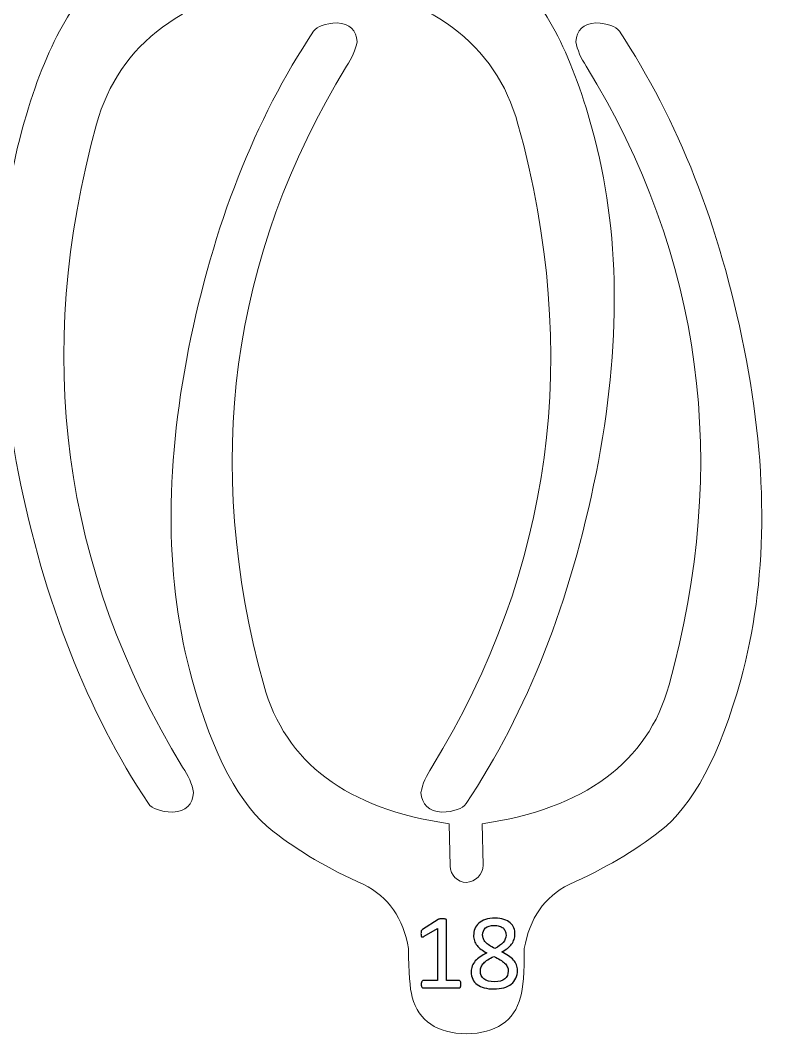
# Model space of a CAD drawing. Header units: inches. Extents: x -2.74 to 3.04, y -4.95 to 0.91.
# Drawn here: x -1.384 to -0.236, y -4.934 to -3.379 of the extents above; entities that cross this region are included whole.
import ezdxf

# ---------------------------------------------------------------- set-up
doc = ezdxf.new("R2010")
doc.units = ezdxf.units.IN
doc.header["$MEASUREMENT"] = 0
doc.layers.add('Layer 1', color=7, linetype='Continuous')

msp = doc.modelspace()

# ---------------------------------------------------------------- linework, layer by layer
at = {"layer": 'Layer 1', "color": 1, "lineweight": 9}
for points, knots in [([(-1.1876, -4.5808), (-1.2812, -4.4396), (-1.3476, -4.2708), (-1.3867, -4.0744), (-1.3867, -4.0744), (-1.4257, -3.878), (-1.4239, -3.7021), (-1.381, -3.5467), (-1.381, -3.5467), (-1.3479, -3.4266), (-1.305, -3.3463), (-1.2524, -3.3057)], [0, 0, 0, 0, 0.333333, 0.333333, 0.333333, 0.333333, 0.666667, 0.666667, 0.666667, 0.666667, 1, 1, 1, 1]), ([(-0.7, -4.5808), (-0.6063, -4.4396), (-0.54, -4.2708), (-0.5009, -4.0744), (-0.5009, -4.0744), (-0.4618, -3.878), (-0.4637, -3.7021), (-0.5066, -3.5467), (-0.5066, -3.5467), (-0.5397, -3.4266), (-0.5825, -3.3463), (-0.6352, -3.3057)], [0, 0, 0, 0, 0.333333, 0.333333, 0.333333, 0.333333, 0.666667, 0.666667, 0.666667, 0.666667, 1, 1, 1, 1]), ([(-0.9683, -3.3166), (-1.1314, -3.3405), (-1.2328, -3.4148), (-1.2669, -3.5387), (-1.2669, -3.5387), (-1.3643, -3.8919), (-1.3203, -4.2207), (-1.135, -4.5252)], [0, 0, 0, 0, 0.5, 0.5, 0.5, 0.5, 1, 1, 1, 1]), ([(-0.9178, -3.3174), (-0.7551, -3.3414), (-0.6548, -3.415), (-0.6206, -3.5387), (-0.6206, -3.5387), (-0.5233, -3.8919), (-0.5673, -4.2207), (-0.7526, -4.5252)], [0, 0, 0, 0, 0.5, 0.5, 0.5, 0.5, 1, 1, 1, 1]), ([(-0.9343, -3.3963), (-0.9286, -3.3885), (-0.9166, -3.3842), (-0.8982, -3.3836), (-0.8982, -3.3836), (-0.8789, -3.3849), (-0.8687, -3.3945), (-0.8675, -3.4125), (-0.8675, -3.4125), (-0.8698, -3.4251), (-0.8751, -3.4375), (-0.8836, -3.4498)], [0, 0, 0, 0, 0.333333, 0.333333, 0.333333, 0.333333, 0.666667, 0.666667, 0.666667, 0.666667, 1, 1, 1, 1]), ([(-0.4651, -3.3963), (-0.4708, -3.3885), (-0.4828, -3.3842), (-0.5012, -3.3836), (-0.5012, -3.3836), (-0.5205, -3.3849), (-0.5307, -3.3945), (-0.5319, -3.4125), (-0.5319, -3.4125), (-0.5296, -3.4251), (-0.5243, -3.4375), (-0.5158, -3.4498)], [0, 0, 0, 0, 0.333333, 0.333333, 0.333333, 0.333333, 0.666667, 0.666667, 0.666667, 0.666667, 1, 1, 1, 1]), ([(-0.9343, -3.3963), (-1.0244, -3.5321), (-1.0882, -3.6946), (-1.1258, -3.8835), (-1.1258, -3.8835), (-1.1634, -4.0725), (-1.1616, -4.2417), (-1.1204, -4.3912), (-1.1204, -4.3912), (-1.0885, -4.5067), (-1.0473, -4.584), (-0.9966, -4.6231)], [0, 0, 0, 0, 0.333333, 0.333333, 0.333333, 0.333333, 0.666667, 0.666667, 0.666667, 0.666667, 1, 1, 1, 1]), ([(-0.4651, -3.3963), (-0.375, -3.5321), (-0.3112, -3.6946), (-0.2736, -3.8835), (-0.2736, -3.8835), (-0.236, -4.0725), (-0.2378, -4.2417), (-0.279, -4.3912), (-0.279, -4.3912), (-0.3109, -4.5067), (-0.3521, -4.584), (-0.4028, -4.6231)], [0, 0, 0, 0, 0.333333, 0.333333, 0.333333, 0.333333, 0.666667, 0.666667, 0.666667, 0.666667, 1, 1, 1, 1]), ([(-0.7262, -4.6119), (-0.8832, -4.5889), (-0.9777, -4.5181), (-1.0106, -4.3989), (-1.0106, -4.3989), (-1.1043, -4.0591), (-1.062, -3.7428), (-0.8836, -3.4498)], [0, 0, 0, 0, 0.5, 0.5, 0.5, 0.5, 1, 1, 1, 1]), ([(-0.6757, -4.6119), (-0.5192, -4.5888), (-0.4216, -4.5179), (-0.3888, -4.3989), (-0.3888, -4.3989), (-0.2951, -4.0591), (-0.3374, -3.7428), (-0.5158, -3.4498)], [0, 0, 0, 0, 0.5, 0.5, 0.5, 0.5, 1, 1, 1, 1]), ([(-1.1876, -4.5808), (-1.1817, -4.5889), (-1.1692, -4.5933), (-1.1501, -4.594), (-1.1501, -4.594), (-1.1301, -4.5927), (-1.1195, -4.5826), (-1.1182, -4.5639), (-1.1182, -4.5639), (-1.1205, -4.5508), (-1.1261, -4.5379), (-1.135, -4.5252)], [0, 0, 0, 0, 0.333333, 0.333333, 0.333333, 0.333333, 0.666667, 0.666667, 0.666667, 0.666667, 1, 1, 1, 1]), ([(-0.7, -4.5808), (-0.7059, -4.5889), (-0.7184, -4.5933), (-0.7375, -4.594), (-0.7375, -4.594), (-0.7575, -4.5927), (-0.7681, -4.5826), (-0.7694, -4.5639), (-0.7694, -4.5639), (-0.767, -4.5508), (-0.7615, -4.5379), (-0.7526, -4.5252)], [0, 0, 0, 0, 0.333333, 0.333333, 0.333333, 0.333333, 0.666667, 0.666667, 0.666667, 0.666667, 1, 1, 1, 1]), ([(-0.7262, -4.6119), (-0.7262, -4.6119), (-0.7247, -4.6767), (-0.7247, -4.6767), (-0.7247, -4.6767), (-0.7245, -4.6902), (-0.7133, -4.702), (-0.6998, -4.7017), (-0.6998, -4.7017), (-0.6864, -4.7015), (-0.674, -4.689), (-0.6742, -4.6755), (-0.6742, -4.6755), (-0.6742, -4.6755), (-0.6757, -4.6119), (-0.6757, -4.6119)], [0, 0, 0, 0, 0.25, 0.25, 0.25, 0.25, 0.5, 0.5, 0.5, 0.5, 0.75, 0.75, 0.75, 0.75, 1, 1, 1, 1]), ([(-0.9966, -4.6231), (-0.9577, -4.6536), (-0.9112, -4.6809), (-0.8571, -4.7051), (-0.8571, -4.7051), (-0.8194, -4.7239), (-0.7964, -4.7566), (-0.7884, -4.8034)], [0, 0, 0, 0, 0.5, 0.5, 0.5, 0.5, 1, 1, 1, 1]), ([(-0.4028, -4.6231), (-0.4417, -4.6536), (-0.4882, -4.6809), (-0.5423, -4.7051), (-0.5423, -4.7051), (-0.58, -4.7239), (-0.6029, -4.7566), (-0.611, -4.8034)], [0, 0, 0, 0, 0.5, 0.5, 0.5, 0.5, 1, 1, 1, 1]), ([(-0.7884, -4.8034), (-0.7884, -4.8395), (-0.7866, -4.8644), (-0.7828, -4.8779), (-0.7828, -4.8779), (-0.7727, -4.9146), (-0.7452, -4.9332), (-0.6997, -4.9339)], [0, 0, 0, 0, 0.5, 0.5, 0.5, 0.5, 1, 1, 1, 1]), ([(-0.611, -4.8034), (-0.611, -4.8395), (-0.6128, -4.8644), (-0.6166, -4.8779), (-0.6166, -4.8779), (-0.6267, -4.9146), (-0.6542, -4.9332), (-0.6997, -4.9339)], [0, 0, 0, 0, 0.5, 0.5, 0.5, 0.5, 1, 1, 1, 1])]:
    msp.add_open_spline(points, degree=3, knots=knots, dxfattribs=at)
at = {"layer": 'Layer 1'}
for points, knots in [([(-0.7081, -4.8581), (-0.7081, -4.8591), (-0.7082, -4.86), (-0.7083, -4.8607), (-0.7083, -4.8607), (-0.7085, -4.8614), (-0.7087, -4.8619), (-0.709, -4.8624), (-0.709, -4.8624), (-0.7093, -4.8628), (-0.7096, -4.8631), (-0.7099, -4.8633), (-0.7099, -4.8633), (-0.7103, -4.8635), (-0.7106, -4.8636), (-0.711, -4.8636), (-0.711, -4.8636), (-0.711, -4.8636), (-0.766, -4.8636), (-0.766, -4.8636), (-0.766, -4.8636), (-0.7664, -4.8636), (-0.7667, -4.8635), (-0.7671, -4.8633), (-0.7671, -4.8633), (-0.7674, -4.8631), (-0.7677, -4.8628), (-0.768, -4.8624), (-0.768, -4.8624), (-0.7683, -4.8619), (-0.7686, -4.8614), (-0.7687, -4.8607), (-0.7687, -4.8607), (-0.7689, -4.86), (-0.769, -4.8591), (-0.769, -4.8581), (-0.769, -4.8581), (-0.769, -4.8571), (-0.7689, -4.8562), (-0.7687, -4.8555), (-0.7687, -4.8555), (-0.7686, -4.8549), (-0.7684, -4.8543), (-0.7681, -4.8538), (-0.7681, -4.8538), (-0.7679, -4.8533), (-0.7676, -4.853), (-0.7672, -4.8527), (-0.7672, -4.8527), (-0.7669, -4.8525), (-0.7665, -4.8524), (-0.766, -4.8524), (-0.766, -4.8524), (-0.766, -4.8524), (-0.7441, -4.8524), (-0.7441, -4.8524), (-0.7441, -4.8524), (-0.7441, -4.8524), (-0.7441, -4.7723), (-0.7441, -4.7723), (-0.7441, -4.7723), (-0.7441, -4.7723), (-0.7644, -4.7844), (-0.7644, -4.7844), (-0.7644, -4.7844), (-0.7654, -4.785), (-0.7662, -4.7853), (-0.7669, -4.7854), (-0.7669, -4.7854), (-0.7675, -4.7855), (-0.768, -4.7854), (-0.7684, -4.785), (-0.7684, -4.785), (-0.7688, -4.7847), (-0.769, -4.7841), (-0.7692, -4.7833), (-0.7692, -4.7833), (-0.7693, -4.7825), (-0.7694, -4.7814), (-0.7694, -4.7802), (-0.7694, -4.7802), (-0.7694, -4.7793), (-0.7693, -4.7785), (-0.7692, -4.7778), (-0.7692, -4.7778), (-0.7692, -4.7772), (-0.7691, -4.7766), (-0.7689, -4.7762), (-0.7689, -4.7762), (-0.7687, -4.7758), (-0.7685, -4.7754), (-0.7682, -4.775), (-0.7682, -4.775), (-0.7679, -4.7747), (-0.7675, -4.7744), (-0.767, -4.7741), (-0.767, -4.7741), (-0.767, -4.7741), (-0.7428, -4.7585), (-0.7428, -4.7585), (-0.7428, -4.7585), (-0.7425, -4.7584), (-0.7423, -4.7582), (-0.7419, -4.7581), (-0.7419, -4.7581), (-0.7416, -4.758), (-0.7412, -4.7579), (-0.7407, -4.7578), (-0.7407, -4.7578), (-0.7402, -4.7577), (-0.7397, -4.7576), (-0.739, -4.7576), (-0.739, -4.7576), (-0.7384, -4.7576), (-0.7376, -4.7576), (-0.7366, -4.7576), (-0.7366, -4.7576), (-0.7353, -4.7576), (-0.7342, -4.7576), (-0.7333, -4.7577), (-0.7333, -4.7577), (-0.7324, -4.7578), (-0.7318, -4.758), (-0.7313, -4.7582), (-0.7313, -4.7582), (-0.7308, -4.7584), (-0.7305, -4.7586), (-0.7303, -4.7589), (-0.7303, -4.7589), (-0.7301, -4.7592), (-0.7301, -4.7595), (-0.7301, -4.7599), (-0.7301, -4.7599), (-0.7301, -4.7599), (-0.7301, -4.8524), (-0.7301, -4.8524), (-0.7301, -4.8524), (-0.7301, -4.8524), (-0.711, -4.8524), (-0.711, -4.8524), (-0.711, -4.8524), (-0.7106, -4.8524), (-0.7102, -4.8525), (-0.7098, -4.8527), (-0.7098, -4.8527), (-0.7094, -4.853), (-0.7091, -4.8533), (-0.7089, -4.8538), (-0.7089, -4.8538), (-0.7086, -4.8543), (-0.7084, -4.8549), (-0.7083, -4.8555), (-0.7083, -4.8555), (-0.7082, -4.8562), (-0.7081, -4.8571), (-0.7081, -4.8581)], [0, 0, 0, 0, 0.025641, 0.025641, 0.025641, 0.025641, 0.051282, 0.051282, 0.051282, 0.051282, 0.076923, 0.076923, 0.076923, 0.076923, 0.102564, 0.102564, 0.102564, 0.102564, 0.128205, 0.128205, 0.128205, 0.128205, 0.153846, 0.153846, 0.153846, 0.153846, 0.179487, 0.179487, 0.179487, 0.179487, 0.205128, 0.205128, 0.205128, 0.205128, 0.230769, 0.230769, 0.230769, 0.230769, 0.25641, 0.25641, 0.25641, 0.25641, 0.282051, 0.282051, 0.282051, 0.282051, 0.307692, 0.307692, 0.307692, 0.307692, 0.333333, 0.333333, 0.333333, 0.333333, 0.358974, 0.358974, 0.358974, 0.358974, 0.384615, 0.384615, 0.384615, 0.384615, 0.410256, 0.410256, 0.410256, 0.410256, 0.435897, 0.435897, 0.435897, 0.435897, 0.461538, 0.461538, 0.461538, 0.461538, 0.487179, 0.487179, 0.487179, 0.487179, 0.512821, 0.512821, 0.512821, 0.512821, 0.538462, 0.538462, 0.538462, 0.538462, 0.564103, 0.564103, 0.564103, 0.564103, 0.589744, 0.589744, 0.589744, 0.589744, 0.615385, 0.615385, 0.615385, 0.615385, 0.641026, 0.641026, 0.641026, 0.641026, 0.666667, 0.666667, 0.666667, 0.666667, 0.692308, 0.692308, 0.692308, 0.692308, 0.717949, 0.717949, 0.717949, 0.717949, 0.74359, 0.74359, 0.74359, 0.74359, 0.769231, 0.769231, 0.769231, 0.769231, 0.794872, 0.794872, 0.794872, 0.794872, 0.820513, 0.820513, 0.820513, 0.820513, 0.846154, 0.846154, 0.846154, 0.846154, 0.871795, 0.871795, 0.871795, 0.871795, 0.897436, 0.897436, 0.897436, 0.897436, 0.923077, 0.923077, 0.923077, 0.923077, 0.948718, 0.948718, 0.948718, 0.948718, 0.974359, 0.974359, 0.974359, 0.974359, 1, 1, 1, 1]), ([(-0.6214, -4.8366), (-0.6214, -4.8411), (-0.6222, -4.8452), (-0.6239, -4.8487), (-0.6239, -4.8487), (-0.6255, -4.8523), (-0.6278, -4.8553), (-0.6309, -4.8577), (-0.6309, -4.8577), (-0.634, -4.8602), (-0.6378, -4.862), (-0.6423, -4.8633), (-0.6423, -4.8633), (-0.6467, -4.8645), (-0.6519, -4.8652), (-0.6577, -4.8652), (-0.6577, -4.8652), (-0.6631, -4.8652), (-0.668, -4.8646), (-0.6723, -4.8634), (-0.6723, -4.8634), (-0.6766, -4.8623), (-0.6802, -4.8606), (-0.6832, -4.8584), (-0.6832, -4.8584), (-0.6862, -4.8562), (-0.6884, -4.8534), (-0.69, -4.8502), (-0.69, -4.8502), (-0.6916, -4.8469), (-0.6924, -4.8432), (-0.6924, -4.839), (-0.6924, -4.839), (-0.6924, -4.8357), (-0.6918, -4.8327), (-0.6907, -4.8299), (-0.6907, -4.8299), (-0.6897, -4.8271), (-0.6881, -4.8246), (-0.6861, -4.8223), (-0.6861, -4.8223), (-0.684, -4.8199), (-0.6815, -4.8177), (-0.6786, -4.8157), (-0.6786, -4.8157), (-0.6756, -4.8137), (-0.6722, -4.8117), (-0.6684, -4.8099), (-0.6684, -4.8099), (-0.6717, -4.8082), (-0.6746, -4.8064), (-0.6771, -4.8046), (-0.6771, -4.8046), (-0.6796, -4.8027), (-0.6817, -4.8007), (-0.6834, -4.7985), (-0.6834, -4.7985), (-0.6852, -4.7963), (-0.6865, -4.7939), (-0.6874, -4.7914), (-0.6874, -4.7914), (-0.6883, -4.7889), (-0.6887, -4.7862), (-0.6887, -4.7833), (-0.6887, -4.7833), (-0.6887, -4.7796), (-0.6881, -4.7761), (-0.6867, -4.7729), (-0.6867, -4.7729), (-0.6854, -4.7697), (-0.6834, -4.7669), (-0.6807, -4.7645), (-0.6807, -4.7645), (-0.678, -4.7621), (-0.6746, -4.7602), (-0.6704, -4.7588), (-0.6704, -4.7588), (-0.6663, -4.7574), (-0.6614, -4.7567), (-0.6559, -4.7567), (-0.6559, -4.7567), (-0.6506, -4.7567), (-0.646, -4.7574), (-0.6421, -4.7587), (-0.6421, -4.7587), (-0.6383, -4.7599), (-0.6351, -4.7617), (-0.6325, -4.7639), (-0.6325, -4.7639), (-0.63, -4.7661), (-0.6281, -4.7687), (-0.6269, -4.7716), (-0.6269, -4.7716), (-0.6258, -4.7746), (-0.6252, -4.7778), (-0.6252, -4.7812), (-0.6252, -4.7812), (-0.6252, -4.784), (-0.6256, -4.7867), (-0.6265, -4.7892), (-0.6265, -4.7892), (-0.6274, -4.7918), (-0.6287, -4.7942), (-0.6304, -4.7965), (-0.6304, -4.7965), (-0.6322, -4.7987), (-0.6343, -4.8009), (-0.6368, -4.8029), (-0.6368, -4.8029), (-0.6394, -4.8048), (-0.6423, -4.8067), (-0.6455, -4.8084), (-0.6455, -4.8084), (-0.6417, -4.8103), (-0.6382, -4.8123), (-0.6352, -4.8143), (-0.6352, -4.8143), (-0.6322, -4.8163), (-0.6297, -4.8185), (-0.6276, -4.8208), (-0.6276, -4.8208), (-0.6256, -4.8231), (-0.6241, -4.8255), (-0.623, -4.8281), (-0.623, -4.8281), (-0.6219, -4.8307), (-0.6214, -4.8335), (-0.6214, -4.8366)], [0, 0, 0, 0, 0.03125, 0.03125, 0.03125, 0.03125, 0.0625, 0.0625, 0.0625, 0.0625, 0.09375, 0.09375, 0.09375, 0.09375, 0.125, 0.125, 0.125, 0.125, 0.15625, 0.15625, 0.15625, 0.15625, 0.1875, 0.1875, 0.1875, 0.1875, 0.21875, 0.21875, 0.21875, 0.21875, 0.25, 0.25, 0.25, 0.25, 0.28125, 0.28125, 0.28125, 0.28125, 0.3125, 0.3125, 0.3125, 0.3125, 0.34375, 0.34375, 0.34375, 0.34375, 0.375, 0.375, 0.375, 0.375, 0.40625, 0.40625, 0.40625, 0.40625, 0.4375, 0.4375, 0.4375, 0.4375, 0.46875, 0.46875, 0.46875, 0.46875, 0.5, 0.5, 0.5, 0.5, 0.53125, 0.53125, 0.53125, 0.53125, 0.5625, 0.5625, 0.5625, 0.5625, 0.59375, 0.59375, 0.59375, 0.59375, 0.625, 0.625, 0.625, 0.625, 0.65625, 0.65625, 0.65625, 0.65625, 0.6875, 0.6875, 0.6875, 0.6875, 0.71875, 0.71875, 0.71875, 0.71875, 0.75, 0.75, 0.75, 0.75, 0.78125, 0.78125, 0.78125, 0.78125, 0.8125, 0.8125, 0.8125, 0.8125, 0.84375, 0.84375, 0.84375, 0.84375, 0.875, 0.875, 0.875, 0.875, 0.90625, 0.90625, 0.90625, 0.90625, 0.9375, 0.9375, 0.9375, 0.9375, 0.96875, 0.96875, 0.96875, 0.96875, 1, 1, 1, 1]), ([(-0.639, -4.7825), (-0.639, -4.7803), (-0.6394, -4.7782), (-0.6402, -4.7764), (-0.6402, -4.7764), (-0.641, -4.7745), (-0.6421, -4.7729), (-0.6436, -4.7716), (-0.6436, -4.7716), (-0.6452, -4.7704), (-0.647, -4.7694), (-0.6493, -4.7687), (-0.6493, -4.7687), (-0.6516, -4.768), (-0.6541, -4.7677), (-0.657, -4.7677), (-0.657, -4.7677), (-0.6628, -4.7677), (-0.6673, -4.769), (-0.6703, -4.7716), (-0.6703, -4.7716), (-0.6733, -4.7743), (-0.6748, -4.7779), (-0.6748, -4.7825), (-0.6748, -4.7825), (-0.6748, -4.7847), (-0.6744, -4.7866), (-0.6737, -4.7884), (-0.6737, -4.7884), (-0.673, -4.7903), (-0.6718, -4.792), (-0.6703, -4.7936), (-0.6703, -4.7936), (-0.6687, -4.7952), (-0.6668, -4.7968), (-0.6644, -4.7984), (-0.6644, -4.7984), (-0.6621, -4.7999), (-0.6592, -4.8015), (-0.656, -4.8032), (-0.656, -4.8032), (-0.6505, -4.8004), (-0.6463, -4.7973), (-0.6434, -4.7939), (-0.6434, -4.7939), (-0.6405, -4.7904), (-0.639, -4.7867), (-0.639, -4.7825)], [0, 0, 0, 0, 0.083333, 0.083333, 0.083333, 0.083333, 0.166667, 0.166667, 0.166667, 0.166667, 0.25, 0.25, 0.25, 0.25, 0.333333, 0.333333, 0.333333, 0.333333, 0.416667, 0.416667, 0.416667, 0.416667, 0.5, 0.5, 0.5, 0.5, 0.583333, 0.583333, 0.583333, 0.583333, 0.666667, 0.666667, 0.666667, 0.666667, 0.75, 0.75, 0.75, 0.75, 0.833333, 0.833333, 0.833333, 0.833333, 0.916667, 0.916667, 0.916667, 0.916667, 1, 1, 1, 1]), ([(-0.6356, -4.838), (-0.6356, -4.8355), (-0.636, -4.8333), (-0.637, -4.8312), (-0.637, -4.8312), (-0.6379, -4.8292), (-0.6393, -4.8273), (-0.6412, -4.8255), (-0.6412, -4.8255), (-0.643, -4.8238), (-0.6454, -4.8221), (-0.6481, -4.8204), (-0.6481, -4.8204), (-0.6509, -4.8188), (-0.6542, -4.817), (-0.6579, -4.8153), (-0.6579, -4.8153), (-0.6613, -4.8169), (-0.6643, -4.8186), (-0.6669, -4.8203), (-0.6669, -4.8203), (-0.6694, -4.822), (-0.6716, -4.8237), (-0.6732, -4.8255), (-0.6732, -4.8255), (-0.6749, -4.8273), (-0.6761, -4.8292), (-0.677, -4.8312), (-0.677, -4.8312), (-0.6778, -4.8332), (-0.6782, -4.8353), (-0.6782, -4.8377), (-0.6782, -4.8377), (-0.6782, -4.843), (-0.6764, -4.847), (-0.6728, -4.8499), (-0.6728, -4.8499), (-0.6692, -4.8528), (-0.6638, -4.8542), (-0.6567, -4.8542), (-0.6567, -4.8542), (-0.6497, -4.8542), (-0.6445, -4.8528), (-0.6409, -4.8499), (-0.6409, -4.8499), (-0.6374, -4.847), (-0.6356, -4.843), (-0.6356, -4.838)], [0, 0, 0, 0, 0.083333, 0.083333, 0.083333, 0.083333, 0.166667, 0.166667, 0.166667, 0.166667, 0.25, 0.25, 0.25, 0.25, 0.333333, 0.333333, 0.333333, 0.333333, 0.416667, 0.416667, 0.416667, 0.416667, 0.5, 0.5, 0.5, 0.5, 0.583333, 0.583333, 0.583333, 0.583333, 0.666667, 0.666667, 0.666667, 0.666667, 0.75, 0.75, 0.75, 0.75, 0.833333, 0.833333, 0.833333, 0.833333, 0.916667, 0.916667, 0.916667, 0.916667, 1, 1, 1, 1])]:
    msp.add_open_spline(points, degree=3, knots=knots, dxfattribs=at)

doc.saveas('drawing.dxf')
